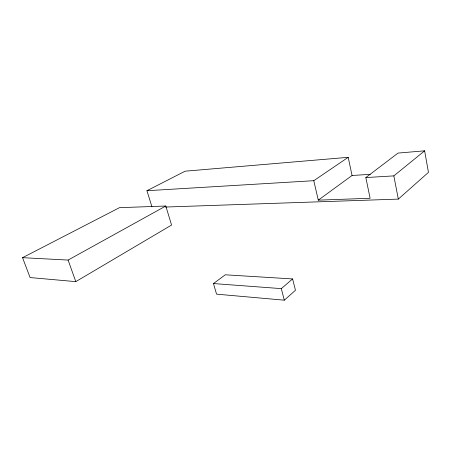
<?xml version="1.0" encoding="UTF-8"?>
<svg xmlns="http://www.w3.org/2000/svg" width="451" height="451" viewBox="0 0 451 451"><rect width="100%" height="100%" fill="white"/><g stroke="black" fill="none" stroke-linecap="round" stroke-linejoin="round"><path stroke-width="0.68" d="M284.299 300.18L295.461 290.281L292.603 278.938L225.269 274.8L213.47 283.561L216.553 294.153L284.299 300.18L281.311 288.623L292.603 278.938M165.494 207.043L398.323 199.105L428.45 172.367L424.639 150.82L398.03 153.081L365.834 177.564L370.113 198.271L318.282 200.148L313.789 180.693L348.2 157.32L352.062 175.49L318.282 200.148M365.834 177.564L393.836 175.884L424.639 150.82M75.807 281.633L171.566 225.055L165.799 206.017L119.481 207.669L22.55 257.673L30.099 277.562L75.807 281.633L68.09 260.069L22.55 257.673M68.09 260.069L165.799 206.017M151.936 206.829L146.947 190.717L185.13 171.188L348.2 157.32M352.062 175.49L370.232 174.34M146.947 190.717L313.789 180.693M213.47 283.561L281.311 288.623M393.836 175.884L398.323 199.105"/></g></svg>
